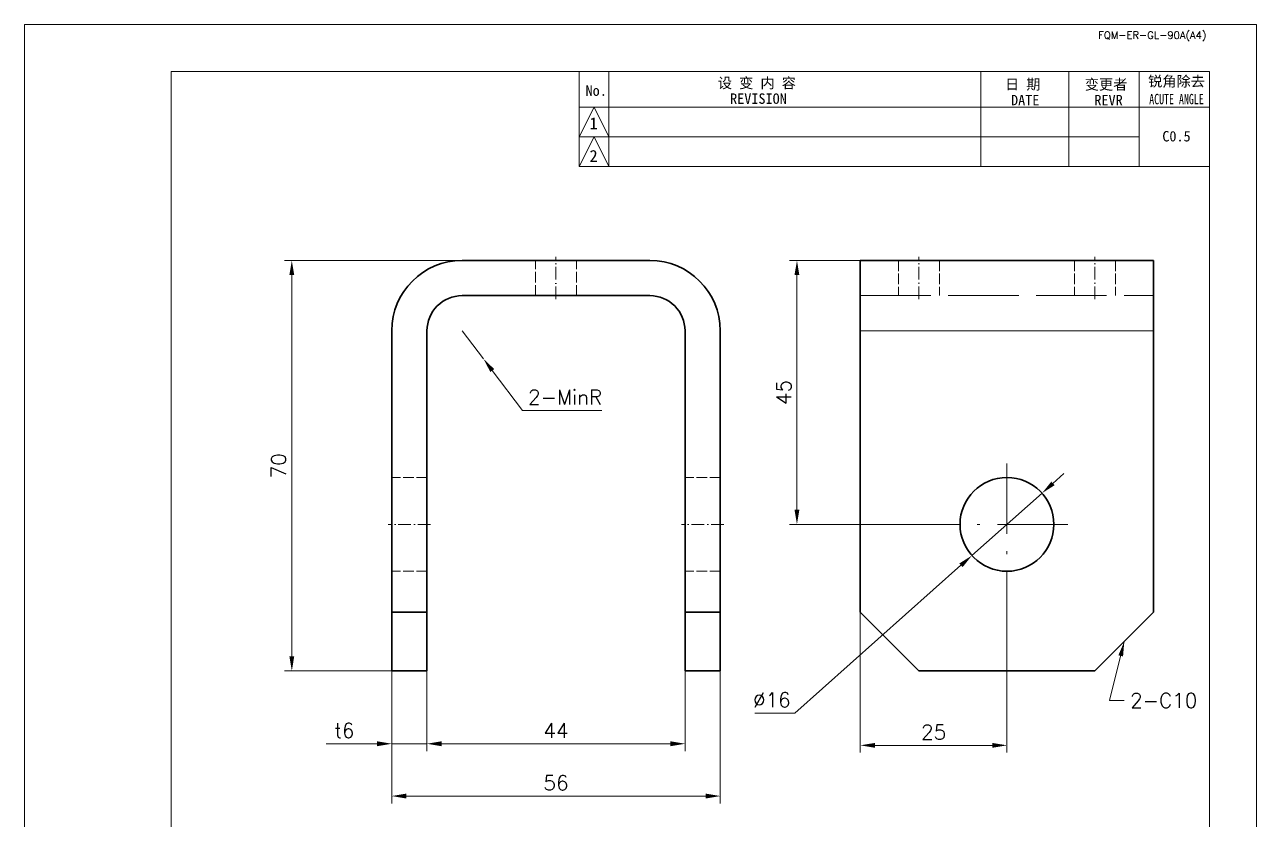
# Model space of a CAD drawing. Header units: millimetres. Extents: x -168473 to -148463, y 295526 to 306160.
# Drawn here: x -158722.5 to -158512.5, y 302525.8 to 302661.3 of the extents above; entities that cross this region are included whole.
import ezdxf
from ezdxf.enums import TextEntityAlignment as Align

# ---------------------------------------------------------------- set-up
doc = ezdxf.new("R2010")
doc.units = ezdxf.units.MM
for name, pattern in [('CENTER2', [28.575, 19.05, -3.175, 3.175, -3.175]), ('DASHDOT', [18.5, 12, -3, 0.5, -3]), ('DASHED', [15, 12, -3]), ('DASHED2', [9.525, 6.35, -3.175])]:
    doc.linetypes.add(name, pattern=pattern)
for name, color, linetype, lineweight in [('A4', 3, 'Continuous', 20), ('中心线', 2, 'CENTER2', 13), ('图框', 7, 'Continuous', 20), ('尺寸线', 3, 'Continuous', 13), ('虚线', 2, 'DASHED2', 25)]:
    doc.layers.add(name, color=color, linetype=linetype, lineweight=lineweight)
doc.styles.add('CH-1', font='')
doc.styles.get("Standard").update_dxf_attribs({"font": 'txt', "bigfont": 'gbcbig.shx'})
doc.styles.get('CH-1').set_extended_font_data('SimSun')
doc.dimstyles.new('副本01', dxfattribs={"dimtxt": 2.5, "dimasz": 2.5, "dimexe": 1.25, "dimexo": 0, "dimgap": 1, "dimtad": 1, "dimdsep": 46, "dimtxsty": 'Standard', "dimcen": 1, "dimclrd": 3, "dimclre": 3, "dimclrt": 1, "dimadec": 1, "dimazin": 2, "dimtfac": 1, "dimtmove": 0, "dimatfit": 3, "dimfxl": 0, "dimtolj": 1, "dimlwd": -1, "dimlwe": -1, "dimarcsym": 0})
doc.dimstyles.new('副本01$3', dxfattribs={"dimtxt": 2.5, "dimasz": 2.5, "dimexe": 1.25, "dimexo": 0, "dimgap": 1, "dimtad": 1, "dimtih": 1, "dimtoh": 1, "dimdsep": 46, "dimtxsty": 'Standard', "dimcen": 1, "dimclrd": 3, "dimclre": 3, "dimclrt": 1, "dimadec": 1, "dimazin": 2, "dimtfac": 1, "dimtmove": 0, "dimatfit": 3, "dimfxl": 0, "dimtolj": 1, "dimlwd": -1, "dimlwe": -1, "dimarcsym": 0})
doc.dimstyles.new('副本01$4', dxfattribs={"dimtxt": 2.5, "dimasz": 2.5, "dimexe": 1.25, "dimexo": 0, "dimgap": 1, "dimtad": 1, "dimtih": 1, "dimtoh": 1, "dimdsep": 46, "dimtxsty": 'Standard', "dimcen": 1, "dimclrd": 3, "dimclre": 3, "dimclrt": 1, "dimadec": 1, "dimazin": 2, "dimtfac": 1, "dimtmove": 0, "dimatfit": 3, "dimfxl": 0, "dimtolj": 1, "dimlwd": -1, "dimlwe": -1, "dimarcsym": 0})

# ---------------------------------------------------------------- blocks, each defined once
blk = doc.blocks.new('1比1 竖框')
at = {"layer": '图框'}
for p, q in [((0, 0), (0, 297)), ((0, 297), (210, 297)), ((178, 297), (202, 297)), ((210, 297), (210, 0)), ((25, 289), (202, 289)), ((25, 10), (25, 289)), ((25, 272.79), (25, 289)), ((94.55, 272.79), (94.55, 289)), ((99.62, 289), (99.62, 272.79)), ((163, 289), (163, 272.79)), ((163, 289), (163, 272.79)), ((163, 289), (163, 272.79)), ((163, 289), (163, 272.79)), ((163, 289), (163, 272.79)), ((178, 289), (178, 272.79)), ((178, 289), (178, 272.79)), ((178, 289), (178, 272.79)), ((178, 289), (178, 272.79)), ((178, 289), (178, 272.79)), ((178, 289), (202, 289)), ((178, 289), (202, 289)), ((178, 289), (202, 289)), ((178, 289), (202, 289)), ((202, 289), (178, 289)), ((190, 289), (190, 272.79)), ((190, 289), (190, 272.79)), ((190, 289), (190, 272.79)), ((190, 289), (190, 272.79)), ((190, 289), (190, 272.79)), ((202, 289), (202, 10)), ((94.55, 277.86), (97.09, 282.93)), ((94.55, 282.93), (190, 282.93)), ((94.55, 282.93), (190, 282.93)), ((94.55, 282.93), (190, 282.93)), ((94.55, 282.93), (190, 282.93)), ((97.09, 282.93), (99.62, 277.86)), ((190, 282.93), (202, 282.93)), ((190, 282.93), (202, 282.93)), ((190, 282.93), (202, 282.93)), ((190, 282.93), (202, 282.93)), ((94.55, 272.79), (97.09, 277.86)), ((94.55, 277.86), (190, 277.86)), ((94.55, 277.86), (190, 277.86)), ((94.55, 277.86), (190, 277.86)), ((94.55, 277.86), (190, 277.86)), ((97.09, 277.86), (99.62, 272.79)), ((94.55, 272.79), (202, 272.79)), ((202, 272.79), (94.55, 272.79)), ((94.55, 272.79), (202, 272.79)), ((94.55, 272.79), (202, 272.79))]:
    blk.add_line(p, q, dxfattribs=at)
at = {"layer": '图框', "style": 'CH-1'}
for s, height, p in [('设 变 内 容', 1.775, (124.84, 287.09)), ('日 期', 1.775, (170.17, 286.84)), ('变更者', 1.775, (184.38, 286.84)), ('锐角除去', 1.775, (196.38, 287.37)), ('No.', 1.775, (97.45, 285.73)), ('REVISION', 1.775, (125.11, 284.38)), ('DATE', 1.775, (170.59, 284.13)), ('REVR', 1.775, (184.8, 284.13)), ('1', 2.03, (97, 280.16)), ('C0.5', 1.775, (196.38, 277.97)), ('2', 2.03, (97, 274.61))]:
    blk.add_text(s, height=height, dxfattribs=at).set_placement(p, align=Align.MIDDLE)
at = {"layer": '图框', "style": 'CH-1', "width": 0.7}
blk.add_text('ACUTE ANGLE', height=1.7746, dxfattribs=at).set_placement((196.38, 284.31), align=Align.MIDDLE)
at = {"layer": '图框', "insert": (192.25, 295), "char_height": 1.25, "width": 39, "attachment_point": 5}
blk.add_mtext('{\\Ftxt,@extfont2|c134;FQM-ER-GL-90A(A4)}', dxfattribs=at)
blk = doc.blocks.new('*D7458')
at = {"layer": 'Defpoints', "color": 0}
for p in [(-158659.93, 302551.06), (-158653.93, 302551.06), (-158659.93, 302538.65)]:
    blk.add_point(p, dxfattribs=at)
at = {"layer": '尺寸线', "color": 3}
for p, q in [((-158659.93, 302551.06), (-158659.93, 302537.4)), ((-158653.93, 302551.06), (-158653.93, 302537.4)), ((-158662.43, 302538.65), (-158671.1, 302538.65)), ((-158653.93, 302538.65), (-158659.93, 302538.65)), ((-158651.43, 302538.65), (-158648.93, 302538.65))]:
    blk.add_line(p, q, dxfattribs=at)
for points in [[(-158662.43, 302539.07), (-158662.43, 302538.23), (-158659.93, 302538.65)], [(-158651.43, 302539.07), (-158651.43, 302538.23), (-158653.93, 302538.65)]]:
    blk.add_solid(points, dxfattribs=at)
at = {"layer": '尺寸线', "color": 1, "insert": (-158668.01, 302540.9), "char_height": 2.5, "attachment_point": 5}
blk.add_mtext('\\A1;t6', dxfattribs=at)
blk = doc.blocks.new('*D7459')
at = {"layer": 'Defpoints', "color": 0}
for p in [(-158609.93, 302551.06), (-158653.93, 302547.8), (-158609.93, 302538.65)]:
    blk.add_point(p, dxfattribs=at)
at = {"layer": '尺寸线', "color": 3}
for p, q in [((-158609.93, 302551.06), (-158609.93, 302537.4)), ((-158653.93, 302547.8), (-158653.93, 302537.4)), ((-158651.43, 302538.65), (-158612.43, 302538.65))]:
    blk.add_line(p, q, dxfattribs=at)
for points in [[(-158651.43, 302539.07), (-158651.43, 302538.23), (-158653.93, 302538.65)], [(-158612.43, 302539.07), (-158612.43, 302538.23), (-158609.93, 302538.65)]]:
    blk.add_solid(points, dxfattribs=at)
at = {"layer": '尺寸线', "color": 1, "insert": (-158631.93, 302540.9), "char_height": 2.5, "attachment_point": 5}
blk.add_mtext('\\A1;44', dxfattribs=at)
blk = doc.blocks.new('*D7460')
at = {"layer": 'Defpoints', "color": 0}
for p in [(-158603.93, 302551.06), (-158659.93, 302544.23), (-158603.93, 302529.73)]:
    blk.add_point(p, dxfattribs=at)
at = {"layer": '尺寸线', "color": 3}
for p, q in [((-158603.93, 302551.06), (-158603.93, 302528.48)), ((-158659.93, 302544.23), (-158659.93, 302528.48)), ((-158657.43, 302529.73), (-158606.43, 302529.73))]:
    blk.add_line(p, q, dxfattribs=at)
for points in [[(-158657.43, 302530.15), (-158657.43, 302529.31), (-158659.93, 302529.73)], [(-158606.43, 302530.15), (-158606.43, 302529.31), (-158603.93, 302529.73)]]:
    blk.add_solid(points, dxfattribs=at)
at = {"layer": '尺寸线', "color": 1, "insert": (-158631.93, 302531.98), "char_height": 2.5, "attachment_point": 5}
blk.add_mtext('\\A1;56', dxfattribs=at)
blk = doc.blocks.new('*D7461')
at = {"layer": 'Defpoints', "color": 0}
for p in [(-158676.97, 302621.06), (-158641.04, 302621.06), (-158659.93, 302551.06)]:
    blk.add_point(p, dxfattribs=at)
at = {"layer": '尺寸线', "color": 3}
for p, q in [((-158641.04, 302621.06), (-158678.22, 302621.06)), ((-158676.97, 302553.56), (-158676.97, 302618.56)), ((-158659.93, 302551.06), (-158678.22, 302551.06))]:
    blk.add_line(p, q, dxfattribs=at)
for points in [[(-158677.39, 302618.56), (-158676.56, 302618.56), (-158676.97, 302621.06)], [(-158677.39, 302553.56), (-158676.56, 302553.56), (-158676.97, 302551.06)]]:
    blk.add_solid(points, dxfattribs=at)
at = {"layer": '尺寸线', "color": 1, "insert": (-158679.22, 302586.06), "char_height": 2.5, "attachment_point": 5, "rotation": 90}
blk.add_mtext('\\A1;70', dxfattribs=at)
blk = doc.blocks.new('*D7467')
at = {"layer": 'Defpoints', "color": 0}
for p in [(-158647.93, 302609.06), (-158644.3, 302604.28)]:
    blk.add_point(p, dxfattribs=at)
at = {"layer": '尺寸线', "color": 3}
for p, q in [((-158647.93, 302609.06), (-158644.3, 302604.28)), ((-158637.64, 302595.5), (-158642.79, 302602.29)), ((-158624.14, 302595.5), (-158637.64, 302595.5))]:
    blk.add_line(p, q, dxfattribs=at)
blk.add_solid([(-158642.46, 302602.54), (-158643.12, 302602.04), (-158644.3, 302604.28)], dxfattribs=at)
at = {"layer": '尺寸线', "color": 1, "insert": (-158630.39, 302597.75), "char_height": 2.5, "attachment_point": 5}
blk.add_mtext('\\A1;2-MinR', dxfattribs=at)
blk = doc.blocks.new('*D7536')
at = {"layer": 'Defpoints', "color": 0}
for p in [(-158555.05, 302565.66), (-158580.05, 302561.06), (-158555.05, 302538.38)]:
    blk.add_point(p, dxfattribs=at)
at = {"layer": '尺寸线', "color": 3}
for p, q in [((-158555.05, 302565.66), (-158555.05, 302537.13)), ((-158580.05, 302561.06), (-158580.05, 302537.13)), ((-158577.55, 302538.38), (-158557.55, 302538.38))]:
    blk.add_line(p, q, dxfattribs=at)
for points in [[(-158577.55, 302538.79), (-158577.55, 302537.96), (-158580.05, 302538.38)], [(-158557.55, 302538.79), (-158557.55, 302537.96), (-158555.05, 302538.38)]]:
    blk.add_solid(points, dxfattribs=at)
at = {"layer": '尺寸线', "color": 1, "insert": (-158567.55, 302540.63), "char_height": 2.5, "attachment_point": 5}
blk.add_mtext('\\A1;25', dxfattribs=at)
blk = doc.blocks.new('*D7537')
at = {"layer": 'Defpoints', "color": 0}
for p in [(-158580.05, 302621.06), (-158590.85, 302576.06), (-158565.45, 302576.06)]:
    blk.add_point(p, dxfattribs=at)
at = {"layer": '尺寸线', "color": 3}
for p, q in [((-158580.05, 302621.06), (-158592.1, 302621.06)), ((-158590.85, 302618.56), (-158590.85, 302578.56)), ((-158565.45, 302576.06), (-158592.1, 302576.06))]:
    blk.add_line(p, q, dxfattribs=at)
for points in [[(-158591.27, 302618.56), (-158590.44, 302618.56), (-158590.85, 302621.06)], [(-158591.27, 302578.56), (-158590.44, 302578.56), (-158590.85, 302576.06)]]:
    blk.add_solid(points, dxfattribs=at)
at = {"layer": '尺寸线', "color": 1, "insert": (-158593.1, 302598.56), "char_height": 2.5, "attachment_point": 5, "rotation": 90}
blk.add_mtext('\\A1;45', dxfattribs=at)
blk = doc.blocks.new('*D7538')
at = {"layer": 'Defpoints', "color": 0}
for p in [(-158549.07, 302581.38), (-158561.02, 302570.74)]:
    blk.add_point(p, dxfattribs=at)
at = {"layer": '尺寸线', "color": 3}
for p, q in [((-158547.21, 302583.04), (-158545.34, 302584.71)), ((-158549.07, 302581.38), (-158561.02, 302570.74)), ((-158591.22, 302543.87), (-158562.89, 302569.08)), ((-158598.05, 302543.87), (-158591.22, 302543.87))]:
    blk.add_line(p, q, dxfattribs=at)
for points in [[(-158547.48, 302583.35), (-158546.93, 302582.73), (-158549.07, 302581.38)], [(-158563.17, 302569.39), (-158562.61, 302568.77), (-158561.02, 302570.74)]]:
    blk.add_solid(points, dxfattribs=at)
at = {"layer": '尺寸线', "color": 1, "insert": (-158595.13, 302546.12), "char_height": 2.5, "attachment_point": 5}
blk.add_mtext('\\A1;∅16', dxfattribs=at)

msp = doc.modelspace()

# ---------------------------------------------------------------- linework, layer by layer
at = {"color": 7, "lineweight": 35}
for p, q in [((-158615.932, 302621.062), (-158647.932, 302621.062)), ((-158580.048, 302621.062), (-158580.048, 302609.062)), ((-158530.048, 302621.062), (-158580.048, 302621.062)), ((-158530.048, 302621.062), (-158530.048, 302609.062)), ((-158615.932, 302615.062), (-158647.932, 302615.062)), ((-158659.932, 302609.062), (-158659.932, 302561.062)), ((-158653.932, 302609.062), (-158653.932, 302561.062)), ((-158609.932, 302609.062), (-158609.932, 302561.062)), ((-158603.932, 302609.062), (-158603.932, 302561.062)), ((-158580.048, 302609.062), (-158580.048, 302561.062)), ((-158530.048, 302609.062), (-158530.048, 302561.062)), ((-158659.932, 302561.062), (-158659.932, 302551.062)), ((-158653.932, 302561.062), (-158659.932, 302561.062)), ((-158653.932, 302561.062), (-158653.932, 302551.062)), ((-158603.932, 302561.062), (-158609.932, 302561.062)), ((-158609.932, 302561.062), (-158609.932, 302551.062)), ((-158603.932, 302561.062), (-158603.932, 302551.062)), ((-158580.048, 302561.062), (-158570.048, 302551.062)), ((-158530.048, 302561.062), (-158540.048, 302551.062)), ((-158653.932, 302551.062), (-158659.932, 302551.062)), ((-158603.932, 302551.062), (-158609.932, 302551.062)), ((-158570.048, 302551.062), (-158540.048, 302551.062))]:
    msp.add_line(p, q, dxfattribs=at)
at = {"color": 7, "linetype": 'DASHED', "lineweight": 13, "ltscale": 0.15}
for p, q in [((-158573.548, 302621.062), (-158573.548, 302615.062)), ((-158566.548, 302621.062), (-158566.548, 302615.062)), ((-158543.548, 302621.062), (-158543.548, 302615.062)), ((-158536.548, 302621.062), (-158536.548, 302615.062))]:
    msp.add_line(p, q, dxfattribs=at)
at = {"color": 7, "linetype": 'DASHDOT', "lineweight": 13, "ltscale": 0.179999}
for p, q in [((-158570.048, 302614.462), (-158570.048, 302621.662)), ((-158540.048, 302614.462), (-158540.048, 302621.662))]:
    msp.add_line(p, q, dxfattribs=at)
at = {"color": 7, "linetype": 'DASHED', "lineweight": 13}
for p, q in [((-158580.048, 302615.062), (-158530.048, 302615.062)), ((-158580.048, 302609.062), (-158530.048, 302609.062)), ((-158580.048, 302609.062), (-158530.048, 302609.062)), ((-158580.048, 302609.062), (-158530.048, 302609.062))]:
    msp.add_line(p, q, dxfattribs=at)
at = {"color": 7, "lineweight": 13}
msp.add_line((-158530.048, 302609.062), (-158580.048, 302609.062), dxfattribs=at)
at = {"color": 7, "linetype": 'DASHDOT', "lineweight": 13}
for p, q in [((-158555.048, 302586.462), (-158555.048, 302565.662)), ((-158544.648, 302576.062), (-158565.448, 302576.062))]:
    msp.add_line(p, q, dxfattribs=at)
at = {"color": 7, "lineweight": 35}
msp.add_circle((-158555.048, 302576.062), 8, dxfattribs=at)
for centre, radius, start, end in [((-158647.932, 302609.062), 12, 90, 180), ((-158615.932, 302609.062), 12, 360, 90), ((-158647.932, 302609.062), 6, 90, 180), ((-158615.932, 302609.062), 6, 360, 90)]:
    msp.add_arc(centre, radius, start, end, dxfattribs=at)
at = {"layer": 'A4'}
msp.add_lwpolyline([(-158722.525, 302661.277), (-158512.525, 302661.277), (-158512.525, 302364.277), (-158722.525, 302364.277)], close=True, dxfattribs=at)
msp.add_lwpolyline([(-158722.525, 302661.277), (-158512.525, 302661.277), (-158512.525, 302364.277), (-158722.525, 302364.277)], close=True, dxfattribs=at)
at = {"layer": '中心线', "linetype": 'DASHDOT', "lineweight": 13, "ltscale": 0.180078}
msp.add_line((-158631.932, 302614.46), (-158631.932, 302621.663), dxfattribs=at)
at = {"layer": '中心线', "linetype": 'DASHDOT', "lineweight": 13, "ltscale": 0.179993}
for p, q in [((-158653.332, 302576.062), (-158660.531, 302576.062)), ((-158603.332, 302576.062), (-158610.531, 302576.062))]:
    msp.add_line(p, q, dxfattribs=at)
at = {"layer": '虚线', "linetype": 'DASHED', "lineweight": 13, "ltscale": 0.15}
for p, q in [((-158635.432, 302615.062), (-158635.432, 302621.062)), ((-158635.432, 302615.062), (-158635.432, 302621.062)), ((-158628.432, 302615.062), (-158628.432, 302621.062)), ((-158628.432, 302615.062), (-158628.432, 302621.062)), ((-158653.932, 302584.062), (-158659.932, 302584.062)), ((-158603.932, 302584.062), (-158609.932, 302584.062)), ((-158653.932, 302568.062), (-158659.932, 302568.062)), ((-158603.932, 302568.062), (-158609.932, 302568.062)), ((-158653.932, 302561.062), (-158659.932, 302561.062)), ((-158603.932, 302561.062), (-158609.932, 302561.062))]:
    msp.add_line(p, q, dxfattribs=at)

# ---------------------------------------------------------------- block references
at = {"layer": '图框'}
msp.add_blockref('1比1 竖框', (-158722.525, 302364.277), dxfattribs=at)

# ---------------------------------------------------------------- texts
at = {"layer": '尺寸线', "color": 1, "insert": (-158534.048, 302547.279), "char_height": 2.5, "attachment_point": 1}
msp.add_mtext('\\A1;2-C10', dxfattribs=at)

# ---------------------------------------------------------------- dimensions: what is measured, and where the dimension line sits
at = {"layer": '尺寸线'}
for base, p1, p2, picture, middle in [((-158676.974, 302621.062), (-158659.932, 302551.062), (-158641.035, 302621.062), '*D7461', (-158679.224, 302586.062)), ((-158590.853, 302576.062), (-158580.048, 302621.062), (-158565.448, 302576.062), '*D7537', (-158593.103, 302598.562))]:
    dim = msp.add_linear_dim(base=base, p1=p1, p2=p2, angle=90, dimstyle='副本01', dxfattribs=at)
    dim.commit()
    dim.dimension.update_dxf_attribs({"geometry": picture, "text_midpoint": middle})
dim = msp.add_radius_dim(center=(-158647.932, 302609.062), mpoint=(-158644.303, 302604.283), text='2-MinR', dimstyle='副本01$4', dxfattribs=at)
dim.commit()
dim.dimension.update_dxf_attribs({"geometry": '*D7467', "text_midpoint": (-158630.386, 302595.502), "dimtype": 164})
dim = msp.add_diameter_dim_2p(p1=(-158549.073, 302581.381), p2=(-158561.024, 302570.743), dimstyle='副本01$3', dxfattribs=at)
dim.commit()
dim.dimension.update_dxf_attribs({"geometry": '*D7538', "text_midpoint": (-158595.134, 302543.867), "dimtype": 163})
for base, p1, p2, picture, middle in [((-158555.048, 302538.375), (-158580.048, 302561.062), (-158555.048, 302565.662), '*D7536', (-158567.548, 302540.625)), ((-158603.932, 302529.731), (-158659.932, 302544.23), (-158603.932, 302551.062), '*D7460', (-158631.932, 302531.981)), ((-158609.932, 302538.649), (-158653.932, 302547.798), (-158609.932, 302551.062), '*D7459', (-158631.932, 302540.899))]:
    dim = msp.add_linear_dim(base=base, p1=p1, p2=p2, dimstyle='副本01', dxfattribs=at)
    dim.commit()
    dim.dimension.update_dxf_attribs({"geometry": picture, "text_midpoint": middle})
dim = msp.add_linear_dim(base=(-158659.932, 302538.649), p1=(-158653.932, 302551.062), p2=(-158659.932, 302551.062), dimstyle='副本01', override={"dimpost": 't<>'}, dxfattribs=at)
dim.commit()
dim.dimension.update_dxf_attribs({"geometry": '*D7458', "text_midpoint": (-158668.015, 302540.899)})

# ---------------------------------------------------------------- leaders
at = {"layer": '尺寸线', "annotation_type": 0, "has_hookline": 1, "hookline_direction": 0, "text_width": 10.417}
msp.add_leader([(-158535.048, 302556.062), (-158537.548, 302546.029), (-158535.048, 302546.029)], dimstyle='副本01', override={"dimgap": 1, "dimtad": 0}, dxfattribs=at)

doc.saveas('drawing.dxf')
